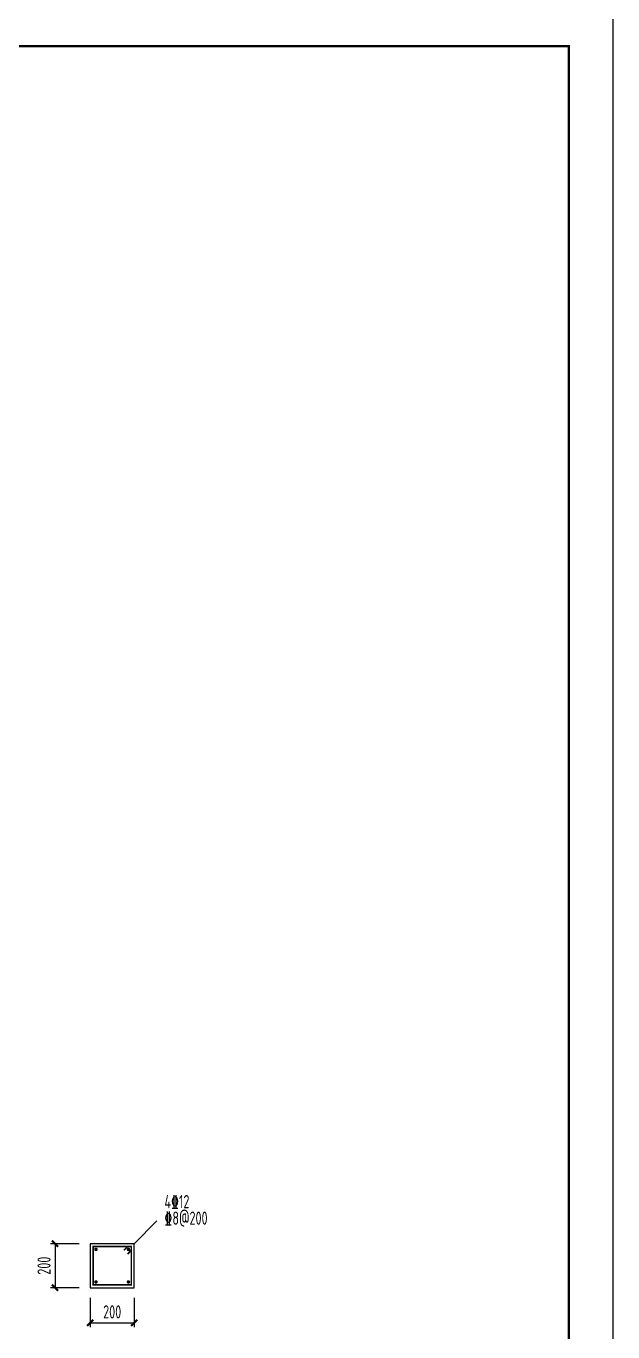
# Model space of a CAD drawing. Extents: x 9732137 to 18866768, y -962146 to 246094.
# Drawn here: x 9823110 to 9836457, y -452943 to -423251 of the extents above; entities that cross this region are included whole.
import ezdxf

# ---------------------------------------------------------------- set-up
doc = ezdxf.new("R2010")
doc.units = 0
doc.header["$LTSCALE"] = 1000
doc.layers.get('0').update_dxf_attribs({"linetype": 'CONTINUOUS'})
doc.layers.get('Defpoints').update_dxf_attribs({"linetype": 'CONTINUOUS'})
for name, color, linetype in [('BORDER', 7, 'CONTINUOUS'), ('DIM', 3, 'CONTINUOUS'), ('TEXT', 7, 'CONTINUOUS'), ('结-板底钢筋', 6, 'CONTINUOUS'), ('结－GZ', 6, 'CONTINUOUS')]:
    doc.layers.add(name, color=color, linetype=linetype)
doc.layers.add('rein', color=6, linetype='ByLayer', lineweight=18)
doc.styles.add('TSSD_Dimension', font='Tssdeng.shx', dxfattribs={"width": 0.7, "bigfont": 'hztxt.shx'})
doc.styles.add('TSSD_Rein', font='Tssdeng.shx', dxfattribs={"width": 0.7, "bigfont": 'hztxt.shx'})
doc.dimstyles.new('TSSD_20_100', dxfattribs={"dimtxt": 300, "dimasz": 100, "dimexe": 100, "dimexo": 250, "dimgap": 100, "dimtad": 1, "dimdec": 0, "dimlfac": 0.2, "dimzin": 0, "dimdsep": 46, "dimtxsty": 'TSSD_Dimension', "dimblk": 'ARCHTICK', "dimcen": 0, "dimclrt": 7, "dimadec": 0, "dimazin": 0, "dimtfac": 1, "dimtdec": 0, "dimtix": 1, "dimtmove": 2, "dimatfit": 3, "dimldrblk": 'ARCHTICK', "dimfxl": 1, "dimtolj": 1, "dimtzin": 0, "dimarcsym": 0})

# ---------------------------------------------------------------- blocks, each defined once
blk = doc.blocks.new('_ArchTick')
at = {"color": 0, "linetype": 'ByBlock', "const_width": 0.5}
blk.add_lwpolyline([(-0.71, -0.71), (0.71, 0.71)], dxfattribs=at)
blk = doc.blocks.new('*D490')
at = {"layer": 'Defpoints', "color": 0}
for p in [(9824568, -451921), (9825568, -451921), (9825568, -452738)]:
    blk.add_point(p, dxfattribs=at)
at = {"layer": 'DIM', "color": 0, "lineweight": -2}
for p, q in [((9824568, -452171), (9824568, -452838)), ((9825568, -452171), (9825568, -452838)), ((9824568, -452738), (9825568, -452738))]:
    blk.add_line(p, q, dxfattribs=at)
at = {"layer": 'DIM', "color": 0, "lineweight": -2, "xscale": 100, "yscale": 100, "zscale": 100, "rotation": 180}
blk.add_blockref('_ArchTick', (9824568, -452738), dxfattribs=at)
at = {"layer": 'DIM', "color": 0, "lineweight": -2, "xscale": 100, "yscale": 100, "zscale": 100}
blk.add_blockref('_ArchTick', (9825568, -452738), dxfattribs=at)
at = {"layer": 'DIM', "color": 7, "insert": (9825068, -452488), "char_height": 300, "attachment_point": 5, "style": 'TSSD_Dimension'}
blk.add_mtext('\\A1;200', dxfattribs=at)
blk = doc.blocks.new('*D491')
at = {"layer": 'Defpoints', "color": 0}
for p in [(9824568, -450938), (9823768, -451938), (9824568, -451938)]:
    blk.add_point(p, dxfattribs=at)
at = {"layer": 'DIM', "color": 0, "lineweight": -2}
for p, q in [((9824318, -450938), (9823668, -450938)), ((9823768, -450938), (9823768, -451938)), ((9824318, -451938), (9823668, -451938))]:
    blk.add_line(p, q, dxfattribs=at)
at = {"layer": 'DIM', "color": 0, "lineweight": -2, "xscale": 100, "yscale": 100, "zscale": 100}
for p, rotation in [((9823768, -450938), 90), ((9823768, -451938), 270)]:
    blk.add_blockref('_ArchTick', p, dxfattribs=dict(at, rotation=rotation))
at = {"layer": 'DIM', "color": 7, "insert": (9823518, -451438), "char_height": 300, "attachment_point": 5, "rotation": 90, "style": 'TSSD_Dimension'}
blk.add_mtext('\\A1;200', dxfattribs=at)
blk = doc.blocks.new('_GJPM')
at = {"layer": '结-板底钢筋', "const_width": 40}
blk.add_lwpolyline([(-20, 0, 1), (20, 0, 1)], format="xyb", close=True, dxfattribs=at)

msp = doc.modelspace()

# ---------------------------------------------------------------- linework, layer by layer
at = {"layer": 'BORDER'}
msp.add_lwpolyline([(9777056.8, -464706.3), (9777056.8, -422706.3), (9836456.8, -422706.3), (9836456.8, -464706.3)], close=True, dxfattribs=at)
at = {"layer": 'BORDER', "const_width": 50}
msp.add_lwpolyline([(9779556.8, -463706.3), (9779556.8, -423706.3), (9835456.8, -423706.3), (9835456.8, -463706.3)], close=True, dxfattribs=at)
at = {"layer": 'rein', "const_width": 35, "elevation": 0}
for points in [[(9825503.2, -451002.6), (9825503.2, -451872.6), (9824633.2, -451872.6), (9824633.2, -451002.6), (9825503.2, -451002.6)], [(9825332.3, -451087.5), (9825417.1, -451002.6)], [(9825503.2, -451088.7), (9825418.3, -451173.5)]]:
    msp.add_lwpolyline(points, dxfattribs=at)
at = {"layer": 'TEXT'}
msp.add_line((9825568.2, -450937.6, 0), (9826084.6, -450421.2, 0), dxfattribs=at)
at = {"layer": '结－GZ', "color": 7, "elevation": 0}
msp.add_lwpolyline([(9824568.2, -451937.6), (9825568.2, -451937.6), (9825568.2, -450937.6), (9824568.2, -450937.6)], close=True, dxfattribs=at)

# ---------------------------------------------------------------- block references
at = {"layer": '结-板底钢筋', "ltscale": 2}
for p in [(9824698.2, -451067.6, 0), (9825438.2, -451067.6, 0), (9824698.2, -451807.6, 0), (9825438.2, -451807.6, 0)]:
    msp.add_blockref('_GJPM', p, dxfattribs=at)

# ---------------------------------------------------------------- texts
at = {"layer": 'TEXT', "style": 'TSSD_Rein', "width": 0.7}
for s, p in [('4%%13212', (9826257.2, -450131.1, 0)), ('%%1328@200', (9826257.2, -450506.2, 0))]:
    msp.add_text(s, height=300, dxfattribs=at).set_placement(p)

# ---------------------------------------------------------------- dimensions: what is measured, and where the dimension line sits
at = {"layer": 'DIM'}
dim = msp.add_linear_dim(base=(9823768.2, -451937.6, 0), p1=(9824568.2, -450937.6, 0), p2=(9824568.2, -451937.6, 0), angle=90, dimstyle='TSSD_20_100', dxfattribs=at)
dim.commit()
dim.dimension.update_dxf_attribs({"geometry": '*D491', "text_midpoint": (9823518.2, -451437.6, 0)})
dim = msp.add_linear_dim(base=(9825568.2, -452737.6, 0), p1=(9824568.2, -451921.4, 0), p2=(9825568.2, -451921.4, 0), dimstyle='TSSD_20_100', dxfattribs=at)
dim.commit()
dim.dimension.update_dxf_attribs({"geometry": '*D490', "text_midpoint": (9825068.2, -452487.6, 0)})

doc.saveas('drawing.dxf')
